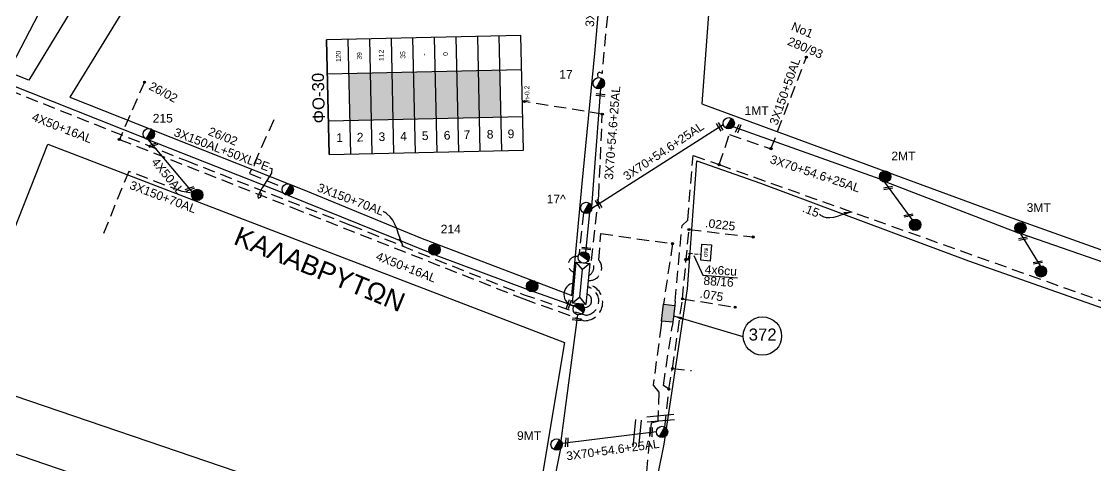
# Model space of a CAD drawing. Header units: millimetres. Extents: x 1113 to 5794, y 757 to 3537.
# Drawn here: x 1603.2 to 1827, y 1298.4 to 1390.9 of the extents above; entities that cross this region are included whole.
import ezdxf
from ezdxf.enums import TextEntityAlignment as Align

# ---------------------------------------------------------------- set-up
doc = ezdxf.new("R2010")
doc.units = ezdxf.units.MM
doc.linetypes.add('DASHED', pattern=[19.05, 12.7, -6.35])
for name, color, linetype in [('Link Box 4 Διευθύνσεων', 7, 'Continuous'), ('Pillar OTE', 7, 'Continuous'), ('Άγνωστα', 7, 'Continuous'), ('Ασφαλειοκιβώτια Χ.Τ 9 αναχωρήσεων', 7, 'Continuous'), ('Γυμνά εναέρια ΧΤ (3Φ)   4x50AL', 7, 'Continuous'), ('Γυμνά εναέρια ΧΤ και ΦΟΠ (3Φ)   4x50+16AL', 7, 'Continuous'), ('Επιγραφές - Σχήματα', 7, 'Continuous'), ('Καλώδια ΧΤ   3x150+50AL', 7, 'DASHED'), ('Καλώδια ΧΤ   3x150AL+50XLPE', 7, 'DASHED'), ('Μηχανική τομή', 7, 'Continuous'), ('Στύλος Ξύλινος', 7, 'Continuous'), ('Στύλος Ξύλινος @ 1', 7, 'Continuous'), ('Στύλος ΦΜ', 7, 'Continuous'), ('Στύλος ΦΜ @ 1', 7, 'Continuous'), ('Συνδέσεις', 7, 'Continuous'), ('Συνεστραμμένα ΧΤ   3x70+54.6+25 AL', 7, 'SYN_LINE'), ('Τομή', 7, 'Continuous'), ('Υποσταθμός εναέριος 2 στύλων', 7, 'Continuous'), ('Υποσταθμός πόλεως', 7, 'Continuous'), ('Υπόβαθρο ΔΕΗ', 7, 'Continuous'), ('Υπόγεια Καλώδια Δικτύου ΧΤ   .075', 7, 'DASHED'), ('Υπόγεια καλώδια Δικτύου ΧΤ και Παρ. ΧΤ - 3X150+70 AL', 7, 'DASHED'), ('Υπόγεια καλώδια Παροχών ΧΤ   .0225', 7, 'DASHED'), ('Υπόγεια καλώδια Παροχών ΧΤ   .15', 7, 'DASHED'), ('Υπόγεια καλώδια Παροχών ΧΤ   4x50AL', 7, 'DASHED'), ('Υπόγεια καλώδια Παροχών ΧΤ   4x6', 7, 'DASHED')]:
    doc.layers.add(name, color=color, linetype=linetype)
doc.styles.get("Standard").update_dxf_attribs({"font": 'arial.ttf'})
doc.linetypes.add('SYN_LINE', pattern='A,0.5,-0.0001,["/\\/\\/\\/",Standard,S=0.1,R=0,X=0,Y=-0.05],-0.25', length=0.7501)
doc.dimstyles.new('ISO-25', dxfattribs={"dimtxt": 2.5, "dimasz": 1.8, "dimexe": 1.25, "dimexo": 0.625, "dimtad": 1, "dimtxsty": 'Standard', "dimcen": 1.8, "dimadec": 0, "dimazin": 0, "dimtfac": 1, "dimtmove": 0, "dimatfit": 3, "dimfxl": 1.25, "dimarcsym": 0})

# ---------------------------------------------------------------- blocks, each defined once
blk = doc.blocks.new('ΥΠΑΡΧΩΝ ΞΥΛΙΝΟΣ ΣΤΥΛΟΣ')
at = {"layer": 'Στύλος Ξύλινος'}
h = blk.add_hatch(color=7, dxfattribs=at)
h.paths.add_polyline_path([(-2.62, 0, 0.270008), (-1.29, -2.28), (1.3, 2.27, 0.576266)])
h.paths.add_polyline_path([(-1.29, -2.28, 0.574793), (2.62, 0, 0.268822), (1.3, 2.27)])
at = {"layer": 'Στύλος Ξύλινος', "color": 7}
blk.add_line((-1.29, -2.28), (1.3, 2.27), dxfattribs=at)
blk.add_circle((0, 0), 2.62, dxfattribs=at)
at = {"layer": 'Στύλος Ξύλινος', "flags": 4}
for tag, p in [('ΑΡΙΘΜΟΣ', (-4.91, 8.6)), ('ΤΥΠΟΣ', (-4.85, 3.39))]:
    blk.add_attdef(tag, p, '', height=4, dxfattribs=at)
blk = doc.blocks.new('ΥΠΑΡΧΩΝ ΤΣΙΜΕΝΤΕΝΙΟΣ ΣΤΥΛΟΣ')
at = {"layer": 'Στύλος ΦΜ'}
blk.add_hatch(color=7, dxfattribs=at).paths.add_polyline_path([(-1.29, -2.28, 0.574793), (2.62, 0, 0.268822), (1.3, 2.27)])
at = {"layer": 'Στύλος ΦΜ', "color": 7}
blk.add_line((-1.29, -2.28), (1.3, 2.27), dxfattribs=at)
blk.add_circle((0, 0), 2.62, dxfattribs=at)
at = {"layer": 'Στύλος ΦΜ', "flags": 4}
for tag, p in [('ΑΡΙΘΜΟΣ', (-4.68, 8.05)), ('ΤΥΠΟΣ', (-4.91, 3.03))]:
    blk.add_attdef(tag, p, '', height=4, dxfattribs=at)
blk = doc.blocks.new('LINK BOX 4 ΑΝΑΧΩΡΗΣΕΩΝ')
at = {"layer": 'Link Box 4 Διευθύνσεων', "ltscale": 40}
blk.add_hatch(color=256, dxfattribs=at).paths.add_polyline_path([(-3.54, 0), (-3.54, -4.67), (3.54, -4.67), (3.54, 0)])
for p, q in [((-3.54, 0), (-5.33, 0)), ((5.33, 0), (3.54, 0)), ((-3.54, -4.67), (-5.33, -4.67)), ((5.33, -4.67), (3.54, -4.67))]:
    blk.add_line(p, q, dxfattribs=at)
blk.add_lwpolyline([(-3.54, -4.67), (-3.54, 0), (3.54, 0), (3.54, -4.67)], close=True, dxfattribs=at)
blk = doc.blocks.new('ΥΠΟΣΤΑΘΜΟΣ ΕΝΑΕΡΙΟΣ ΕΠΙ 2 ΣΤΥΛΩΝ')
at = {"layer": 'Υποσταθμός εναέριος 2 στύλων', "linetype": 'Continuous'}
for points in [[(-11.97, -2.11, 0.574793), (-8.45, -0.07, 0.268822), (-9.64, 1.98)], [(9.68, -2.15, 0.574793), (13.19, -0.1, 0.268822), (12.01, 1.95)]]:
    blk.add_hatch(color=256, dxfattribs=at).paths.add_polyline_path(points)
for p, q in [((-11.97, -2.11), (-9.64, 1.98)), ((9.68, -2.15), (12.01, 1.95))]:
    blk.add_line(p, q, dxfattribs=at)
for centre in [(-10.81, -0.07), (10.84, -0.1)]:
    blk.add_circle(centre, 2.36, dxfattribs=at)
at = {"layer": 'Υποσταθμός πόλεως', "linetype": 'Continuous', "ltscale": 40}
blk.add_lwpolyline([(-8.57, 2.82), (8.57, 2.82), (8.57, -2.82), (-8.57, -2.82)], close=True, dxfattribs=at)
for points in [[(-5.75, 0), (-8.57, 2.82)], [(-8.57, -2.82), (-5.75, 0)], [(-5.75, 0), (5.75, 0)], [(5.75, 0), (8.57, 2.82)], [(8.57, -2.82), (5.75, 0)]]:
    blk.add_lwpolyline(points, dxfattribs=at)
at = {"layer": 'Υποσταθμός εναέριος 2 στύλων', "ltscale": 40, "flags": 1}
for tag, p in [('ΜΕΤΑΣΧΗΜΑΤΙΣΜΟΣ', (14.09, 2.51)), ('ΙΣΧΥΣ', (14.07, -0.28)), ('ΑΡΙΘΜΟΣ', (14.19, -3))]:
    blk.add_attdef(tag, p, '', height=1.8, dxfattribs=at)
blk = doc.blocks.new('ΑΣΦΑΛΕΙΟΚΙΒΩΤΙΟ ΥΠΟΣΤΑΘΜΟΥ 9 ΑΝΑΧΩΡΗΣΕΩΝ')
at = {"layer": 'Ασφαλειοκιβώτια Χ.Τ 9 αναχωρήσεων', "ltscale": 40}
for p, q in [((-23.8, 40.36), (24.02, 40.36)), ((-9.72, 40.36), (-9.72, -40.64)), ((9.94, 40.36), (9.94, -40.64)), ((-23.8, 31.36), (24.02, 31.36)), ((-23.8, 22.36), (24.02, 22.36)), ((-23.8, 13.36), (24.02, 13.36)), ((-23.8, 4.36), (24.02, 4.36)), ((-23.8, -4.64), (24.02, -4.64)), ((-23.8, -13.64), (24.02, -13.64)), ((-23.8, -22.64), (24.02, -22.64)), ((-23.8, -31.64), (24.02, -31.64))]:
    blk.add_line(p, q, dxfattribs=at)
at = {"layer": 'Ασφαλειοκιβώτια Χ.Τ 9 αναχωρήσεων'}
blk.add_lwpolyline([(-23.8, -40.64), (24.02, -40.64), (24.02, 40.36), (-23.8, 40.36)], close=True, dxfattribs=at)
for s, p in [('1', (-18.61, 37.24)), ('2', (-18.61, 28.67)), ('3', (-18.61, 19.6)), ('4', (-18.61, 10.58)), ('5', (-18.61, 1.57)), ('6', (-18.61, -7.57)), ('7', (-18.61, -15.81)), ('8', (-18.61, -25.5)), ('9', (-18.61, -34.19))]:
    blk.add_text(s, height=3.6, rotation=270, dxfattribs=at).set_placement(p)
at = {"layer": 'Ασφαλειοκιβώτια Χ.Τ 9 αναχωρήσεων', "ltscale": 40}
for tag, height, p in [('ΟΝΟΜΑ', 5, (-0.16, 44.31)), ('ΚΕΙΜΕΝΟ 1', 2, (17.06, 35.59)), ('ΚΕΙΜΕΝΟ 2', 2, (17.06, 26.88)), ('ΚΕΙΜΕΝΟ 3', 2, (17.06, 17.69)), ('ΚΕΙΜΕΝΟ 4', 2, (17.06, 8.71)), ('ΚΕΙΜΕΝΟ 5', 2, (17.06, -0.13)), ('ΚΕΙΜΕΝΟ 6', 2, (17.06, -9.05)), ('ΚΕΙΜΕΝΟ 7', 2, (17.06, -18.13)), ('ΚΕΙΜΕΝΟ 8', 2, (17.06, -26.85)), ('ΚΕΙΜΕΝΟ 9', 2, (17.06, -35.99)), ('ΣΧ', 2, (-0.1, -42.64))]:
    blk.add_attdef(tag, text='', height=height, dxfattribs=at).set_placement(p, align=Align.MIDDLE_CENTER)
blk = doc.blocks.new('ΜΗΧΑΝΙΚΗ ΤΟΜΗ')
at = {"layer": 'Μηχανική τομή', "ltscale": 40}
for p, q in [((-1.89, 0.78), (1.89, 0.78)), ((1.89, 0), (-1.89, 0))]:
    blk.add_line(p, q, dxfattribs=at)
blk = doc.blocks.new('ΤΟΜΗ')
at = {"layer": 'Τομή', "ltscale": 40}
for p, q in [((-5.68, 0), (5.68, 0)), ((5.68, -2.33), (-5.68, -2.33))]:
    blk.add_line(p, q, dxfattribs=at)
blk = doc.blocks.new('_ΣΥΝΔΕΣΗ')
at = {"layer": 'Συνδέσεις', "linetype": 'SYN_LINE', "ltscale": 40}
blk.add_hatch(color=256, dxfattribs=at).paths.add_polyline_path([(0.5, -0.01, 1), (-0.5, -0.01, 1)])
at = {"layer": 'Συνδέσεις'}
blk.add_circle((0, -0.01), 0.5, dxfattribs=at)
blk = doc.blocks.new('PILLAR ΟΤΕ')
at = {"layer": 'Pillar OTE', "ltscale": 40}
blk.add_lwpolyline([(-3.31, 2.02), (3.39, 2.02), (3.39, -1.99), (-3.31, -1.99)], close=True, dxfattribs=at)
at = {"layer": 'Pillar OTE', "insert": (-1.81, 0.71), "char_height": 1.3575, "width": 109.961, "attachment_point": 1}
blk.add_mtext('{\\fArial|b1|i0|c161|p34;OTE}', dxfattribs=at)
blk = doc.blocks.new('TSONTA XT1')
at = {"ltscale": 40}
h = blk.add_hatch(color=256, dxfattribs=at)
h.dxf.hatch_style = 1
h.paths.add_polyline_path([(595.96, 2487.66), (597.07, 2488.77), (595.96, 2489.87), (594.85, 2488.77)])
blk.add_lwpolyline([(594.85, 2488.77), (595.96, 2489.87), (597.07, 2488.77), (595.96, 2487.66)], close=True, dxfattribs=at)

msp = doc.modelspace()

# ---------------------------------------------------------------- hatches: boundary and pattern name
at = {"layer": 'Ασφαλειοκιβώτια Χ.Τ 9 αναχωρήσεων', "lineweight": -3}
for color, points in [(1, [(1698.39, 1380.77), (1693.89, 1380.67), (1694.11, 1370.85), (1698.6, 1370.95)]), (62, [(1702.89, 1380.87), (1698.39, 1380.77), (1698.6, 1370.95), (1703.1, 1371.05)]), (173, [(1675.89, 1380.27), (1671.39, 1380.17), (1671.61, 1370.35), (1676.11, 1370.45)]), (133, [(1680.39, 1380.37), (1675.89, 1380.27), (1676.11, 1370.45), (1680.61, 1370.55)]), (30, [(1684.89, 1380.47), (1680.39, 1380.37), (1680.61, 1370.55), (1685.11, 1370.65)]), (27, [(1689.39, 1380.57), (1684.89, 1380.47), (1685.11, 1370.65), (1689.61, 1370.75)]), (2, [(1693.89, 1380.67), (1689.39, 1380.57), (1689.61, 1370.75), (1694.11, 1370.85)])]:
    msp.add_hatch(color=color, dxfattribs=at).paths.add_polyline_path(points)

# ---------------------------------------------------------------- linework, layer by layer
at = {"layer": 'Άγνωστα', "color": 30, "linetype": 'DASHED', "lineweight": -3, "ltscale": 0.2}
msp.add_lwpolyline([(1721.32, 1337.97, 0.49167), (1721.92, 1341.15), (1723.46, 1354.64), (1724.19, 1371.63), (1707.97, 1374.27)], format="xyb", dxfattribs=at)
at = {"layer": 'Άγνωστα', "linetype": 'DASHED', "lineweight": -3, "ltscale": 0.2}
msp.add_lwpolyline([(1655.73, 1370.44), (1650.7, 1359.3), (1657.58, 1356.44)], dxfattribs=at)
at = {"layer": 'Άγνωστα', "color": 173, "linetype": 'DASHED', "lineweight": -3, "ltscale": 0.2}
msp.add_lwpolyline([(1720.26, 1351.08), (1719.35, 1342.46)], dxfattribs=at)
at = {"layer": 'Άγνωστα', "color": 27, "linetype": 'DASHED', "lineweight": -3, "ltscale": 0.2}
msp.add_lwpolyline([(1721.22, 1336.98, 0.663056), (1723.48, 1341.23), (1723.87, 1346.75), (1738.81, 1344.66), (1737.06, 1332.95)], format="xyb", dxfattribs=at)
for points in [[(1736.44, 1327.66), (1734.8, 1315.2), (1736, 1313.69), (1735.74, 1307.58), (1734.34, 1307.24), (1733.32, 1296.59)], [(1738.06, 1314.34), (1736.95, 1315.14), (1738.76, 1327.39)], [(1738.81, 1318.66), (1742.81, 1318.24)]]:
    msp.add_lwpolyline(points, dxfattribs=at)
at = {"layer": 'Άγνωστα', "color": 173, "linetype": 'DASHED', "lineweight": -3, "ltscale": 0.2}
msp.add_arc((1718.8, 1340.32), 1.68, 77.8975, 261.6892, dxfattribs=at)
at = {"layer": 'Γυμνά εναέρια ΧΤ (3Φ)   4x50AL', "color": 7, "lineweight": -3}
msp.add_lwpolyline([(1629.47, 1366.35), (1638.67, 1355.46)], dxfattribs=at)
at = {"layer": 'Γυμνά εναέρια ΧΤ και ΦΟΠ (3Φ)   4x50+16AL', "color": 1, "lineweight": -3}
msp.add_lwpolyline([(1600.38, 1380.3), (1607.6, 1394.19)], dxfattribs=at)
at = {"layer": 'Γυμνά εναέρια ΧΤ και ΦΟΠ (3Φ)   4x50+16AL', "color": 2, "lineweight": -3}
for points in [[(1600.09, 1378.12), (1628.81, 1366.73)], [(1629.47, 1366.35), (1657.71, 1355.23)], [(1658.66, 1354.77), (1688.23, 1342.8)], [(1689.51, 1342.28), (1708.66, 1335.09)], [(1709.84, 1334.66), (1718.34, 1331.68)]]:
    msp.add_lwpolyline(points, dxfattribs=at)
msp.add_arc((1718.59, 1334.07), 2.4, 95.7539, 263.5059, dxfattribs=at)
at = {"layer": 'Επιγραφές - Σχήματα', "lineweight": -3}
msp.add_lwpolyline([(1654.86, 1360.47), (1655.34, 1360.33), (1655.24, 1359.37), (1653.35, 1356.3), (1652.77, 1355.34), (1652.4, 1354.61), (1652.51, 1354.14), (1652.99, 1354.35), (1653.16, 1354.99), (1652.77, 1355.34)], dxfattribs=at)
msp.add_circle((1757.56, 1325.41), 4, dxfattribs=at)
at = {"layer": 'Καλώδια ΧΤ   3x150+50AL', "color": 7, "lineweight": -3, "ltscale": 0.2}
msp.add_lwpolyline([(1732.1, 1474.69), (1731.44, 1473.86), (1732.25, 1472.94), (1728.92, 1437.32), (1725.59, 1395.94), (1724.13, 1380.14), (1723.56, 1380.38), (1723.16, 1380.02), (1723.25, 1379.23)], dxfattribs=at)
at = {"layer": 'Καλώδια ΧΤ   3x150+50AL', "color": 27, "lineweight": -3, "ltscale": 0.2}
msp.add_lwpolyline([(1748.53, 1361.12), (1750.67, 1367.38), (1759.33, 1364.44), (1766.72, 1383.53)], dxfattribs=at)
at = {"layer": 'Καλώδια ΧΤ   3x150AL+50XLPE', "color": 62, "lineweight": -3, "ltscale": 0.2}
msp.add_lwpolyline([(1628.79, 1378.31), (1623.56, 1366.38), (1659.56, 1352.18), (1707.84, 1333.15), (1720.44, 1328.61, 0.914441), (1721.15, 1336.19, 2.653937)], format="xyb", dxfattribs=at)
at = {"layer": 'Συνεστραμμένα ΧΤ   3x70+54.6+25 AL', "color": 173, "lineweight": -3, "ltscale": 20}
msp.add_lwpolyline([(1722, 1352.33), (1723.91, 1376.98)], dxfattribs=at)
at = {"layer": 'Συνεστραμμένα ΧΤ   3x70+54.6+25 AL', "color": 1, "lineweight": -3, "ltscale": 20}
for points in [[(1722.02, 1352.05), (1749.38, 1369.46)], [(1782.07, 1358.11), (1751.47, 1369.03)], [(1810.55, 1347), (1783.34, 1357.48)], [(1837.07, 1337.8), (1811.45, 1346.73)]]:
    msp.add_lwpolyline(points, dxfattribs=at)
at = {"layer": 'Συνεστραμμένα ΧΤ   3x70+54.6+25 AL', "color": 1, "lineweight": -3, "ltscale": 10}
for points in [[(1782.99, 1357.47), (1788.68, 1349.71)], [(1811.3, 1346.72), (1815.44, 1340.05)]]:
    msp.add_lwpolyline(points, dxfattribs=at)
at = {"layer": 'Συνεστραμμένα ΧΤ   3x70+54.6+25 AL', "color": 173, "lineweight": -3, "ltscale": 10}
msp.add_lwpolyline([(1720.79, 1342.86), (1721.56, 1351.17)], dxfattribs=at)
at = {"layer": 'Συνεστραμμένα ΧΤ   3x70+54.6+25 AL', "color": 133, "lineweight": -3, "ltscale": 20}
for points in [[(1719.03, 1329.86), (1715.53, 1303.6)], [(1715.81, 1303.1), (1735.47, 1305.49)], [(1715.48, 1301.96), (1710.19, 1275.49)]]:
    msp.add_lwpolyline(points, dxfattribs=at)
msp.add_arc((1720.53, 1332.8), 1.46, 265.4512, 72.7555, dxfattribs=at)
at = {"layer": 'Υπόβαθρο ΔΕΗ', "lineweight": -3}
for points in [[(1674.35, 1494.3), (1643.85, 1443.22), (1604.73, 1378.74), (1566.11, 1394.04), (1629.69, 1497.92), (1670.46, 1495.62), (1674.35, 1494.3)], [(1842.22, 1442.32), (1824.87, 1448.37), (1802.72, 1456.38), (1782.81, 1462.91), (1757.05, 1469.8), (1752.12, 1470.83), (1744.93, 1373.78), (1744.93, 1373.78), (1808.57, 1350.41), (1876.63, 1326.1)], [(1589.53, 1317.06), (1608.64, 1365.42), (1669.1, 1342.21), (1716.28, 1324.1), (1708.48, 1277.03), (1663.2, 1292), (1589.53, 1317.06)], [(1745.14, 1338.11), (1752.38, 1337.52)]]:
    msp.add_lwpolyline(points, dxfattribs=at)
for points in [[(1722.6, 1384.28), (1724.31, 1403.37), (1728.54, 1448.24), (1731.08, 1476.6), (1683.38, 1491.76), (1633.95, 1408.9), (1613.24, 1375.15), (1613.24, 1375.15), (1662.37, 1355.73), (1686.29, 1345.87), (1717.84, 1333.88), (1719.98, 1357.19)], [(1918.58, 1298.99), (1982.02, 1275.42), (1955.4, 1196.45), (1893.11, 1220.78), (1838.69, 1240.21), (1805.62, 1252.28), (1779.59, 1260.56), (1754.18, 1267.5), (1736.69, 1271.64), (1731.02, 1272.99), (1737.06, 1302.88), (1741.91, 1335.26), (1743.92, 1361.9), (1757.14, 1357.25), (1800.46, 1341.11), (1856.67, 1321.31)]]:
    msp.add_lwpolyline(points, close=True, dxfattribs=at)
msp.add_lwpolyline([(1681.44, 1171.16), (1693.42, 1212.13), (1705.39, 1264.94), (1704.77, 1265.58), (1554.8, 1316.9), (1468.82, 1346.95), (1466.12, 1347.46), (1463, 1347.46), (1460.22, 1346.68), (1458.78, 1345.57), (1450.54, 1332.95), (1425.18, 1295.6), (1425.16, 1294.36), (1456.31, 1275.33), (1496.87, 1251.01), (1539.25, 1226), (1554.8, 1216.78), (1628.54, 1170.32), (1669.09, 1144.83, 0.293653), (1670.49, 1144.84), (1681.44, 1171.16)], format="xyb", close=True, dxfattribs=at)
at = {"layer": 'Υπόγεια Καλώδια Δικτύου ΧΤ   .075', "color": 27, "lineweight": -3, "ltscale": 0.2}
msp.add_lwpolyline([(1740.9, 1333.17), (1751.87, 1331.44)], dxfattribs=at)
at = {"layer": 'Υπόγεια καλώδια Δικτύου ΧΤ και Παρ. ΧΤ - 3X150+70 AL', "color": 1, "lineweight": -3, "ltscale": 0.2}
msp.add_lwpolyline([(1600.59, 1376.65), (1637.49, 1361.96), (1671.71, 1348.52), (1707.68, 1334.09), (1720.74, 1329.74, 0.859096), (1721.1, 1335.63)], format="xyb", dxfattribs=at)
at = {"layer": 'Υπόγεια καλώδια Δικτύου ΧΤ και Παρ. ΧΤ - 3X150+70 AL', "color": 7, "lineweight": -3, "ltscale": 0.2}
msp.add_lwpolyline([(1638.68, 1355.17), (1636.62, 1355.53), (1625.53, 1359.72), (1619.84, 1345.78)], dxfattribs=at)
at = {"layer": 'Υπόγεια καλώδια Παροχών ΧΤ   .0225', "color": 27, "lineweight": -3, "ltscale": 0.2}
msp.add_lwpolyline([(1742.25, 1347.6), (1755.63, 1346.05)], dxfattribs=at)
at = {"layer": 'Υπόγεια καλώδια Παροχών ΧΤ   .15', "color": 27, "lineweight": -3, "ltscale": 0.2}
for points in [[(1739.38, 1332.68), (1740.82, 1348.44), (1741.98, 1349.57), (1743.12, 1363.04), (1748.53, 1361.12), (1835.8, 1330.02), (1900.71, 1306.63), (1942.7, 1291.67), (1980.37, 1278.01)], [(1737.23, 1306.46), (1738.06, 1314.34), (1738.81, 1318.66), (1740.9, 1333.17), (1742.25, 1347.6)]]:
    msp.add_lwpolyline(points, dxfattribs=at)
at = {"layer": 'Υπόγεια καλώδια Παροχών ΧΤ   4x6', "color": 27, "linetype": 'DASHED', "lineweight": -3, "ltscale": 0.06}
msp.add_lwpolyline([(1742, 1341.35), (1742.15, 1341.33), (1742.26, 1342.67), (1744.82, 1342.41)], dxfattribs=at)

# ---------------------------------------------------------------- block references
at = {"layer": 'Link Box 4 Διευθύνσεων', "lineweight": -3, "xscale": 0.5000000000000058, "yscale": 0.5000000000000058, "zscale": 0.5000000000000058, "rotation": 83.32408925435539}
msp.add_blockref('LINK BOX 4 ΑΝΑΧΩΡΗΣΕΩΝ', (1736.75, 1330.3), dxfattribs=at)
at = {"layer": 'Pillar OTE', "xscale": 0.5, "yscale": 0.5, "zscale": 0.5, "rotation": 85.61328232806753}
msp.add_blockref('PILLAR ΟΤΕ', (1745.83, 1342.77), dxfattribs=at)
at = {"layer": 'Ασφαλειοκιβώτια Χ.Τ 9 αναχωρήσεων', "lineweight": -3, "xscale": 0.5000000000000284, "yscale": 0.5000000000000284, "zscale": 0.5000000000000284, "rotation": 91.2732461209054}
msp.add_blockref('ΑΣΦΑΛΕΙΟΚΙΒΩΤΙΟ ΥΠΟΣΤΑΘΜΟΥ 9 ΑΝΑΧΩΡΗΣΕΩΝ', (1687.18, 1375.55), dxfattribs=at).add_auto_attribs({'ΟΝΟΜΑ': 'ΦΟ-30', 'ΣΧ': 'n-0.2', 'ΚΕΙΜΕΝΟ 2': '39', 'ΚΕΙΜΕΝΟ 1': '120', 'ΚΕΙΜΕΝΟ 3': '112', 'ΚΕΙΜΕΝΟ 4': '35', 'ΚΕΙΜΕΝΟ 5': '-', 'ΚΕΙΜΕΝΟ 6': '0'})
at = {"layer": 'Μηχανική τομή', "lineweight": -3}
for p, xscale, yscale, zscale, rotation in [((1723.79, 1375.44), 0.4999999999999143, 0.4999999999999143, 0.4999999999999143, 354.0402732054085), ((1748.48, 1368.89), 0.4999999999999974, 0.4999999999999974, 0.4999999999999974, 301.8118084554795), ((1752.35, 1368.72), 0.4999999999999971, 0.4999999999999971, 0.4999999999999971, 246.3554356370784), ((1630.61, 1365), 0.4999999999999316, 0.4999999999999316, 0.4999999999999316, 19.84870705628406), ((1638.32, 1355.88), 0.4999999999999316, 0.4999999999999316, 0.4999999999999316, 19.84870705628406), ((1783.74, 1356.45), 0.4999999999999659, 0.4999999999999659, 0.4999999999999659, 189.999067450268), ((1723.25, 1352.82), 0.4999999999999974, 0.4999999999999974, 0.4999999999999974, 301.8118084554795), ((1787.94, 1350.72), 0.4999999999999659, 0.4999999999999659, 0.4999999999999659, 189.999067450268), ((1811.81, 1345.89), 0.4999999999999659, 0.4999999999999659, 0.4999999999999659, 189.999067450268), ((1720.84, 1343.46), 0.4999999999999143, 0.4999999999999143, 0.4999999999999143, 354.0402732054085), ((1814.9, 1340.92), 0.4999999999999659, 0.4999999999999659, 0.4999999999999659, 189.999067450268), ((1717.41, 1331.99), 0.4999999999999051, 0.4999999999999051, 0.4999999999999051, 71.230105640109), ((1718.88, 1328.7), 0.4999999999999142, 0.4999999999999142, 0.4999999999999142, 354.0402732054085), ((1734.53, 1305.38), 0.4999999999999095, 0.4999999999999095, 0.4999999999999095, 86.81186916239565), ((1716.98, 1303.24), 0.4999999999999095, 0.4999999999999095, 0.4999999999999095, 86.81186916239565)]:
    msp.add_blockref('ΜΗΧΑΝΙΚΗ ΤΟΜΗ', p, dxfattribs=dict(at, xscale=xscale, yscale=yscale, zscale=zscale, rotation=rotation))
at = {"layer": 'Στύλος Ξύλινος @ 1', "lineweight": -3, "ltscale": 40}
ref = msp.add_blockref('ΥΠΑΡΧΩΝ ΞΥΛΙΝΟΣ ΣΤΥΛΟΣ', (1783.12, 1358.64), dxfattribs=dict(at, xscale=0.4499999999998181, yscale=0.4499999999998181, zscale=0.4499999999998181))
ref.add_attrib('ΤΥΠΟΣ', '2MT', (1784.42, 1362.03), dxfattribs={"layer": 'Στύλος Ξύλινος', "height": 1.8, "flags": 4})
at = {"layer": 'Στύλος Ξύλινος @ 1', "lineweight": -3, "ltscale": 40, "xscale": 0.4499999999998181, "yscale": 0.4499999999998181, "zscale": 0.4499999999998181}
for p in [(1639.8, 1354.82), (1789.38, 1348.59), (1815.58, 1338.88), (1709.58, 1335.81)]:
    msp.add_blockref('ΥΠΑΡΧΩΝ ΞΥΛΙΝΟΣ ΣΤΥΛΟΣ', p, dxfattribs=at)
at = {"layer": 'Στύλος Ξύλινος @ 1', "lineweight": -3, "ltscale": 40}
ref = msp.add_blockref('ΥΠΑΡΧΩΝ ΞΥΛΙΝΟΣ ΣΤΥΛΟΣ', (1811.31, 1347.9), dxfattribs=dict(at, xscale=0.4499999999998181, yscale=0.4499999999998181, zscale=0.4499999999998181))
ref.add_attrib('ΤΥΠΟΣ', '3MT', (1812.61, 1351.28), dxfattribs={"layer": 'Στύλος Ξύλινος', "height": 1.8, "flags": 4})
ref = msp.add_blockref('ΥΠΑΡΧΩΝ ΞΥΛΙΝΟΣ ΣΤΥΛΟΣ', (1689.23, 1343.42), dxfattribs=dict(at, xscale=0.4499999999998181, yscale=0.4499999999998181, zscale=0.4499999999998181))
ref.add_attrib('ΤΥΠΟΣ', '214', (1690.52, 1346.8), dxfattribs={"layer": 'Στύλος Ξύλινος', "height": 1.8, "flags": 4})
at = {"layer": 'Στύλος ΦΜ @ 1', "lineweight": -3, "ltscale": 40}
ref = msp.add_blockref('ΥΠΑΡΧΩΝ ΤΣΙΜΕΝΤΕΝΙΟΣ ΣΤΥΛΟΣ', (1723.47, 1378.07), dxfattribs=dict(at, xscale=0.4499999999998181, yscale=0.4499999999998181, zscale=0.4499999999998181))
ref.add_attrib('ΤΥΠΟΣ', '17', (1715.22, 1379.03), dxfattribs={"layer": 'Στύλος ΦΜ', "height": 1.8, "flags": 4})
ref = msp.add_blockref('ΥΠΑΡΧΩΝ ΤΣΙΜΕΝΤΕΝΙΟΣ ΣΤΥΛΟΣ', (1750.53, 1369.73), dxfattribs=dict(at, xscale=0.4499999999998181, yscale=0.4499999999998181, zscale=0.4499999999998181))
ref.add_attrib('ΤΥΠΟΣ', '1MT', (1753.82, 1371.49), dxfattribs={"layer": 'Στύλος ΦΜ', "height": 1.8, "flags": 4})
ref = msp.add_blockref('ΥΠΑΡΧΩΝ ΤΣΙΜΕΝΤΕΝΙΟΣ ΣΤΥΛΟΣ', (1629.7, 1367.5), dxfattribs=dict(at, xscale=0.4499999999998181, yscale=0.4499999999998181, zscale=0.4499999999998181))
ref.add_attrib('ΤΥΠΟΣ', '215', (1630.51, 1369.89), dxfattribs={"layer": 'Στύλος ΦΜ', "height": 1.8, "flags": 4})
at = {"layer": 'Στύλος ΦΜ @ 1', "lineweight": -3, "ltscale": 40, "xscale": 0.4499999999998181, "yscale": 0.4499999999998181, "zscale": 0.4499999999998181}
for p in [(1658.64, 1355.94), (1736.64, 1305.44)]:
    msp.add_blockref('ΥΠΑΡΧΩΝ ΤΣΙΜΕΝΤΕΝΙΟΣ ΣΤΥΛΟΣ', p, dxfattribs=at)
at = {"layer": 'Στύλος ΦΜ @ 1', "lineweight": -3, "ltscale": 40}
ref = msp.add_blockref('ΥΠΑΡΧΩΝ ΤΣΙΜΕΝΤΕΝΙΟΣ ΣΤΥΛΟΣ', (1720.84, 1352.11), dxfattribs=dict(at, xscale=0.4499999999998181, yscale=0.4499999999998181, zscale=0.4499999999998181))
ref.add_attrib('ΤΥΠΟΣ', '17^ ', (1712.6, 1353.06), dxfattribs={"layer": 'Στύλος ΦΜ', "height": 1.8, "flags": 4})
ref = msp.add_blockref('ΥΠΑΡΧΩΝ ΤΣΙΜΕΝΤΕΝΙΟΣ ΣΤΥΛΟΣ', (1714.66, 1302.81), dxfattribs=dict(at, xscale=0.4499999999998181, yscale=0.4499999999998181, zscale=0.4499999999998181))
ref.add_attrib('ΤΥΠΟΣ', '9MT', (1706.42, 1303.77), dxfattribs={"layer": 'Στύλος ΦΜ', "height": 1.8, "flags": 4})
at = {"layer": 'Συνδέσεις', "lineweight": -3, "xscale": 0.4499999999998181, "yscale": 0.4499999999998181, "zscale": 0.4499999999998181}
for p in [(1766.72, 1383.53), (1628.79, 1378.31), (1707.97, 1374.27), (1724.19, 1371.63), (1623.56, 1366.38), (1759.33, 1364.44), (1748.53, 1361.12), (1742.25, 1347.6), (1755.63, 1346.05), (1738.81, 1344.66), (1740.9, 1333.17), (1751.87, 1331.44), (1738.81, 1318.66), (1738.06, 1314.34)]:
    msp.add_blockref('_ΣΥΝΔΕΣΗ', p, dxfattribs=at)
at = {"layer": 'Συνδέσεις', "xscale": 0.3075184835441075, "yscale": 0.3075184835441075, "zscale": 0.3075184835441075, "rotation": 353.3229293336843}
msp.add_blockref('TSONTA XT1', (1470.64, 602.55), dxfattribs=at)
at = {"layer": 'Τομή', "lineweight": -3}
for p, xscale, yscale, zscale, rotation in [((1732.03, 1305.07), 0.4999999999996032, 0.4999999999996032, 0.4999999999996032, 264.3435952847321), ((1736.4, 1307.71), 0.4999999999996391, 0.4999999999996391, 0.4999999999996391, 185.3280942415111)]:
    msp.add_blockref('ΤΟΜΗ', p, dxfattribs=dict(at, xscale=xscale, yscale=yscale, zscale=zscale, rotation=rotation))
at = {"layer": 'Υποσταθμός εναέριος 2 στύλων', "lineweight": -3, "xscale": 0.5000000000000078, "yscale": 0.5000000000000078, "zscale": 0.5000000000000078, "rotation": 84.5957516149335}
msp.add_blockref('ΥΠΟΣΤΑΘΜΟΣ ΕΝΑΕΡΙΟΣ ΕΠΙ 2 ΣΤΥΛΩΝ', (1719.76, 1336.39), dxfattribs=at)

# ---------------------------------------------------------------- texts
at = {"layer": 'Γυμνά εναέρια ΧΤ (3Φ)   4x50AL', "color": 7, "lineweight": -3, "insert": (1631.51, 1362.75), "char_height": 1.8, "width": 168.3718, "attachment_point": 1, "rotation": 309.6359}
msp.add_mtext('4X50AL', dxfattribs=at)
at = {"layer": 'Γυμνά εναέρια ΧΤ και ΦΟΠ (3Φ)   4x50+16AL', "color": 7, "lineweight": -3, "char_height": 1.8, "width": 168.3718, "attachment_point": 1, "rotation": 338.5784}
for insert in [(1605.83, 1372.04), (1677.51, 1343.02)]:
    msp.add_mtext('4X50+16AL', dxfattribs=dict(at, insert=insert))
at = {"layer": 'Επιγραφές - Σχήματα', "color": 7, "lineweight": -3, "width": 168.3718, "attachment_point": 1}
for s, insert, char_height, rotation in [('No1', (1764.09, 1390.9), 1.8, 337.1458), ('280/93', (1763.31, 1387.81), 1.8, 337.1458), ('26/02', (1630.37, 1378.49), 1.8, 332.1002), ('26/02', (1642.57, 1369.03), 1.8, 338.2674), ('ΚΑΛΑΒΡΥΤΩΝ', (1648.63, 1348.37), 4, 337.6627)]:
    msp.add_mtext(s, dxfattribs=dict(at, insert=insert, char_height=char_height, rotation=rotation))
at = {"layer": 'Επιγραφές - Σχήματα', "lineweight": -3, "insert": (1754.69, 1326.98), "char_height": 2.5, "width": 6.0207, "attachment_point": 1}
msp.add_mtext('372', dxfattribs=at)
at = {"layer": 'Καλώδια ΧΤ   3x150+50AL', "color": 7, "lineweight": -3, "char_height": 1.8, "width": 168.3718, "attachment_point": 1}
for insert, rotation in [((1720.63, 1389.91), 85.2148), ((1758.95, 1369.79), 70.5759)]:
    msp.add_mtext('3X150+50AL', dxfattribs=dict(at, insert=insert, rotation=rotation))
at = {"layer": 'Καλώδια ΧΤ   3x150AL+50XLPE', "color": 7, "lineweight": -3, "insert": (1644.91, 1364.27), "char_height": 1.8, "width": 27.8484, "attachment_point": 5, "rotation": 339.2508}
msp.add_mtext('3X150AL+50XLPE', dxfattribs=at)
at = {"layer": 'Συνεστραμμένα ΧΤ   3x70+54.6+25 AL', "color": 7, "lineweight": -3, "char_height": 1.8, "width": 168.3718, "attachment_point": 1}
for insert, rotation in [((1724.6, 1358.05), 85.4582), ((1728.31, 1359.24), 33.8787), ((1759.54, 1363.2), 341.5928), ((1716.56, 1301.29), 7.7211)]:
    msp.add_mtext('3X70+54.6+25AL', dxfattribs=dict(at, insert=insert, rotation=rotation))
at = {"layer": 'Υπόγεια Καλώδια Δικτύου ΧΤ   .075', "color": 7, "lineweight": -3, "insert": (1744.71, 1335.23), "char_height": 1.8, "width": 168.3718, "attachment_point": 1, "rotation": 350.1491}
msp.add_mtext('.075', dxfattribs=at)
at = {"layer": 'Υπόγεια καλώδια Δικτύου ΧΤ και Παρ. ΧΤ - 3X150+70 AL', "color": 7, "lineweight": -3, "char_height": 1.8, "width": 168.3718, "attachment_point": 1, "rotation": 339.215}
for insert in [(1626.17, 1357.83), (1665.27, 1357.32)]:
    msp.add_mtext('3X150+70AL', dxfattribs=dict(at, insert=insert))
at = {"layer": 'Υπόγεια καλώδια Παροχών ΧΤ   .0225', "color": 7, "lineweight": -3, "insert": (1745.76, 1349.9), "char_height": 1.8, "width": 168.3718, "attachment_point": 1, "rotation": 353.1964}
msp.add_mtext('.0225', dxfattribs=at)
at = {"layer": 'Υπόγεια καλώδια Παροχών ΧΤ   .15', "color": 7, "lineweight": -3, "insert": (1766.37, 1353.04), "char_height": 1.8, "width": 168.3718, "attachment_point": 1, "rotation": 338.9112}
msp.add_mtext('.15', dxfattribs=at)
at = {"layer": 'Υπόγεια καλώδια Παροχών ΧΤ   4x50AL', "color": 7, "ltscale": 0.2, "char_height": 1.8, "attachment_point": 1, "rotation": 356}
for s, insert in [('4x6cu', (1745.61, 1340.22)), ('88/16', (1745.34, 1337.88))]:
    msp.add_mtext_dynamic_manual_height_columns(s, width=1.8, gutter_width=12.5, heights=[0.118], dxfattribs=dict(at, insert=insert))

# ---------------------------------------------------------------- leaders
at = {"layer": 'Επιγραφές - Σχήματα', "lineweight": -3, "path_type": 1}
for points in [[(1682.72, 1344.1), (1679.32, 1350.88), (1678.56, 1351.36)], [(1776.26, 1351.24), (1770.18, 1350.28), (1769.46, 1350.7)]]:
    msp.add_leader(points, dimstyle='ISO-25', override={"dimgap": 0.625, "dimtad": 0}, dxfattribs=at)
at = {"layer": 'Επιγραφές - Σχήματα', "ltscale": 40}
msp.add_leader([(1743.27, 1342.18), (1745.14, 1338.11)], dimstyle='ISO-25', override={"dimasz": 1, "dimtad": 0}, dxfattribs=at)
at = {"layer": 'Επιγραφές - Σχήματα', "lineweight": -3}
msp.add_leader([(1739.02, 1329.6), (1753.44, 1325.33)], dimstyle='ISO-25', override={"dimgap": 0.625, "dimtad": 0}, dxfattribs=at)

doc.saveas('drawing.dxf')
